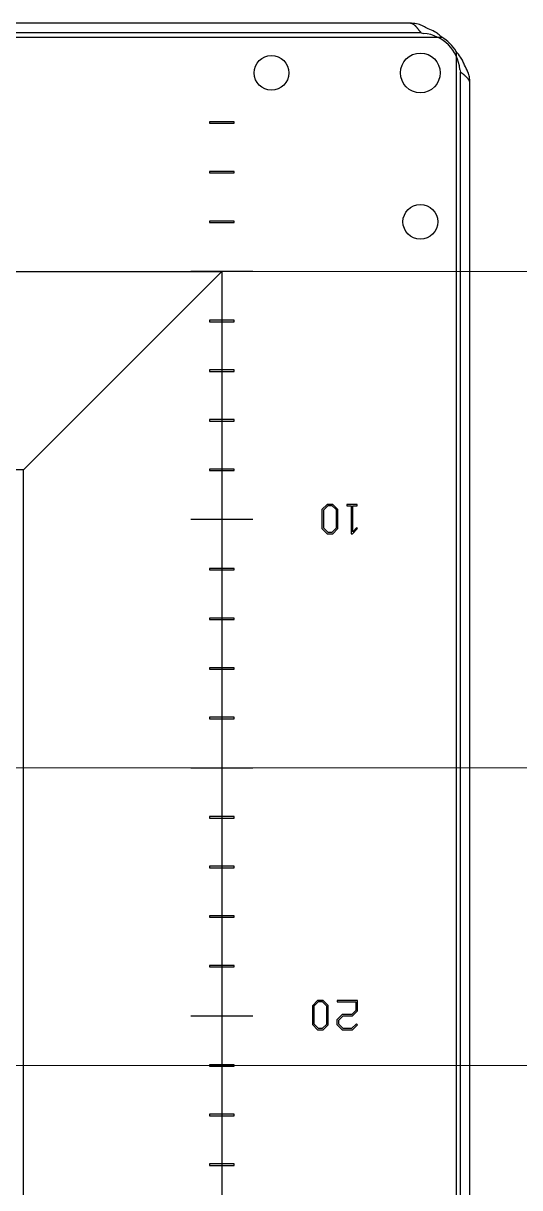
# Model space of a CAD drawing. Header units: millimetres. Extents: x 0 to 53000, y -591 to 24400.
# Drawn here: x 3088.3 to 3188.4, y 2990.4 to 3225 of the extents above; entities that cross this region are included whole.
import ezdxf

# ---------------------------------------------------------------- set-up
doc = ezdxf.new("R2010")
doc.units = ezdxf.units.MM
doc.layers.add('КК перф 40х60', color=6, linetype='Continuous', lineweight=30)
doc.layers.add('Основная', color=7, linetype='Continuous', lineweight=30)
doc.layers.add('Привязки', color=2, linetype='Continuous', lineweight=0, plot=False, transparency=0.8)

msp = doc.modelspace()

# ---------------------------------------------------------------- linework, layer by layer
at = {"layer": 'КК перф 40х60'}
for p, q in [((2678.34394, 3175), (3128.34394, 3175)), ((3088.34394, 3135), (3128.34394, 3175)), ((3128.34394, 3175), (3128.34394, 2524.99999)), ((3088.34394, 3135), (2718.34394, 3135)), ((3088.34394, 2565), (3088.34394, 3135))]:
    msp.add_line(p, q, dxfattribs=at)
at = {"layer": 'Основная', "linetype": 'Continuous'}
for p, q in [((3166.55761, 3224.99999), (2640.13028, 3224.99999)), ((3166.55761, 3224.99999), (2640.13028, 3224.99999)), ((3166.24394, 3224.99999), (2640.44395, 3224.99999)), ((3166.24394, 3224.99999), (2640.44395, 3224.99999)), ((2634.02259, 3222.20001), (3172.6653, 3222.20001)), ((2634.02259, 3222.20001), (3172.6653, 3222.20001)), ((3168.48099, 3223.10001), (2638.2069, 3223.10001)), ((3168.48099, 3223.10001), (2638.2069, 3223.10001)), ((3175.54393, 3219.32137), (3175.54393, 2480.67862)), ((3175.54393, 3219.32137), (3175.54393, 2480.67862)), ((3176.44393, 2484.86292), (3176.44393, 3215.13706)), ((3176.44393, 2484.86292), (3176.44393, 3215.13706)), ((3178.34395, 2486.78634), (3178.34395, 3213.21365)), ((3178.34395, 2486.78634), (3178.34395, 3213.21365)), ((3178.34395, 2487.10001), (3178.34395, 3212.89998)), ((3178.34395, 2487.10001), (3178.34395, 3212.89998)), ((3125.84394, 3205.15001), (3125.84394, 3204.84999)), ((3130.84395, 3205.15001), (3125.84394, 3205.15001)), ((3125.84394, 3204.84999), (3130.84395, 3204.84999)), ((3130.84395, 3204.84999), (3130.84395, 3205.15001)), ((3125.84394, 3195.14999), (3125.84394, 3194.85)), ((3130.84395, 3195.14999), (3125.84394, 3195.14999)), ((3125.84394, 3194.85), (3130.84395, 3194.85)), ((3130.84395, 3194.85), (3130.84395, 3195.14999)), ((3130.84395, 3185.15), (3125.84394, 3185.15)), ((3125.84394, 3185.15), (3125.84394, 3184.85001)), ((3125.84394, 3184.85001), (3130.84395, 3184.85001)), ((3130.84395, 3184.85001), (3130.84395, 3185.15)), ((3125.84394, 3165.14999), (3125.84394, 3164.85)), ((3130.84395, 3165.14999), (3125.84394, 3165.14999)), ((3125.84394, 3164.85), (3130.84395, 3164.85)), ((3130.84395, 3164.85), (3130.84395, 3165.14999)), ((3130.84395, 3155.15), (3125.84394, 3155.15)), ((3125.84394, 3155.15), (3125.84394, 3154.85001)), ((3125.84394, 3154.85001), (3130.84395, 3154.85001)), ((3130.84395, 3154.85001), (3130.84395, 3155.15)), ((3130.84395, 3145.15001), (3125.84394, 3145.15001)), ((3125.84394, 3145.15001), (3125.84394, 3144.84999)), ((3125.84394, 3144.84999), (3130.84395, 3144.84999)), ((3130.84395, 3144.84999), (3130.84395, 3145.15001)), ((3125.84394, 3135.14999), (3125.84394, 3134.85)), ((3130.84395, 3135.14999), (3125.84394, 3135.14999)), ((3125.84394, 3134.85), (3130.84395, 3134.85)), ((3130.84395, 3134.85), (3130.84395, 3135.14999)), ((3149.5851, 3128.05283), (3148.52516, 3127.01046)), ((3148.87847, 3126.96952), (3149.74537, 3127.83757)), ((3150.69884, 3128.05283), (3149.5851, 3128.05283)), ((3149.74537, 3127.83757), (3150.53738, 3127.83757)), ((3150.53738, 3127.83757), (3151.38206, 3126.99291)), ((3151.73419, 3127.03386), (3150.69884, 3128.05283)), ((3153.50893, 3128.05283), (3153.50893, 3127.78026)), ((3155.64048, 3128.05283), (3153.50893, 3128.05283)), ((3153.50893, 3127.78026), (3154.40038, 3127.78026)), ((3154.40038, 3127.78026), (3154.40038, 3122.13784)), ((3154.749, 3127.78026), (3155.64048, 3127.78026)), ((3154.749, 3122.49818), (3154.749, 3127.78026)), ((3155.64048, 3127.78026), (3155.64048, 3128.05283)), ((3148.52516, 3127.01046), (3148.52516, 3123.18724)), ((3148.87847, 3123.27147), (3148.87847, 3126.96952)), ((3151.38206, 3126.99291), (3151.38206, 3123.24807)), ((3151.73419, 3123.16269), (3151.73419, 3127.03386)), ((3148.52516, 3123.18724), (3149.58626, 3122.13784)), ((3149.74653, 3122.39873), (3148.87847, 3123.27147)), ((3151.38206, 3123.24807), (3150.53622, 3122.39873)), ((3150.6965, 3122.13784), (3151.73419, 3123.16269)), ((3154.6683, 3122.13784), (3155.68727, 3123.16969)), ((3155.49189, 3123.337), (3154.749, 3122.49818)), ((3155.68727, 3123.16969), (3155.49189, 3123.337)), ((3149.58626, 3122.13784), (3150.6965, 3122.13784)), ((3150.53622, 3122.39873), (3149.74653, 3122.39873)), ((3154.40038, 3122.13784), (3154.6683, 3122.13784)), ((3125.84394, 3115.15), (3125.84394, 3114.84998)), ((3130.84395, 3115.15), (3125.84394, 3115.15)), ((3125.84394, 3114.84998), (3130.84395, 3114.84998)), ((3130.84395, 3114.84998), (3130.84395, 3115.15)), ((3130.84395, 3105.14998), (3125.84394, 3105.14998)), ((3125.84394, 3105.14998), (3125.84394, 3104.84999)), ((3125.84394, 3104.84999), (3130.84395, 3104.84999)), ((3130.84395, 3104.84999), (3130.84395, 3105.14998)), ((3130.84395, 3095.14999), (3125.84394, 3095.14999)), ((3125.84394, 3095.14999), (3125.84394, 3094.84999)), ((3130.84395, 3094.84999), (3130.84395, 3095.14999)), ((3125.84394, 3094.84999), (3130.84395, 3094.84999)), ((3125.84394, 3085.14999), (3125.84394, 3084.85)), ((3130.84395, 3085.14999), (3125.84394, 3085.14999)), ((3125.84394, 3084.85), (3130.84395, 3084.85)), ((3130.84395, 3084.85), (3130.84395, 3085.14999)), ((3130.84395, 3065.14999), (3125.84394, 3065.14999)), ((3125.84394, 3065.14999), (3125.84394, 3064.84999)), ((3125.84394, 3064.84999), (3130.84395, 3064.84999)), ((3130.84395, 3064.84999), (3130.84395, 3065.14999)), ((3125.84394, 3055.14999), (3125.84394, 3054.85)), ((3130.84395, 3055.14999), (3125.84394, 3055.14999)), ((3130.84395, 3054.85), (3130.84395, 3055.14999)), ((3125.84394, 3054.85), (3130.84395, 3054.85)), ((3125.84394, 3045.15), (3125.84394, 3044.84999)), ((3130.84395, 3045.15), (3125.84394, 3045.15)), ((3125.84394, 3044.84999), (3130.84395, 3044.84999)), ((3130.84395, 3044.84999), (3130.84395, 3045.15)), ((3125.84394, 3035.14999), (3125.84394, 3034.85)), ((3130.84395, 3035.14999), (3125.84394, 3035.14999)), ((3125.84394, 3034.85), (3130.84395, 3034.85)), ((3130.84395, 3034.85), (3130.84395, 3035.14999)), ((3147.63838, 3028.08164), (3146.57846, 3027.03926)), ((3146.57846, 3027.03926), (3146.57846, 3023.21604)), ((3146.93176, 3026.99831), (3147.79865, 3027.86638)), ((3146.93176, 3023.30028), (3146.93176, 3026.99831)), ((3148.75212, 3028.08164), (3147.63838, 3028.08164)), ((3147.79865, 3027.86638), (3148.59068, 3027.86638)), ((3148.59068, 3027.86638), (3149.43534, 3027.02171)), ((3149.78748, 3027.06265), (3148.75212, 3028.08164)), ((3149.43534, 3027.02171), (3149.43534, 3023.27687)), ((3149.78748, 3023.19147), (3149.78748, 3027.06265)), ((3151.60668, 3028.08164), (3151.60668, 3027.80905)), ((3155.70247, 3028.08164), (3151.60668, 3028.08164)), ((3151.60668, 3027.80905), (3155.35035, 3027.80905)), ((3155.35035, 3027.80905), (3155.35035, 3026.09749)), ((3155.70247, 3026.01209), (3155.70247, 3028.08164)), ((3152.60109, 3025.26453), (3151.54116, 3024.21629)), ((3151.8933, 3024.12856), (3152.76371, 3024.98843)), ((3154.50686, 3025.26453), (3152.60109, 3025.26453)), ((3152.76371, 3024.98843), (3154.66478, 3024.98843)), ((3155.35035, 3026.09749), (3154.50686, 3025.26453)), ((3154.66478, 3024.98843), (3155.70247, 3026.01209)), ((3146.57846, 3023.21604), (3147.63955, 3022.16664)), ((3147.79983, 3022.42753), (3146.93176, 3023.30028)), ((3147.63955, 3022.16664), (3148.74978, 3022.16664)), ((3148.5895, 3022.42753), (3147.79983, 3022.42753)), ((3149.43534, 3023.27687), (3148.5895, 3022.42753)), ((3148.74978, 3022.16664), (3149.78748, 3023.19147)), ((3151.54116, 3024.21629), (3151.54116, 3023.21604)), ((3151.54116, 3023.21604), (3152.60225, 3022.16664)), ((3151.8933, 3023.2991), (3151.8933, 3024.12856)), ((3152.76371, 3022.43923), (3151.8933, 3023.2991)), ((3152.60225, 3022.16664), (3154.66594, 3022.16664)), ((3154.5045, 3022.43923), (3152.76371, 3022.43923)), ((3155.49308, 3023.36578), (3154.5045, 3022.43923)), ((3154.66594, 3022.16664), (3155.68727, 3023.19849)), ((3155.68727, 3023.19849), (3155.49308, 3023.36578)), ((3125.84394, 3015.15), (3125.84394, 3014.84999)), ((3130.84395, 3015.15), (3125.84394, 3015.15)), ((3130.84395, 3014.84999), (3130.84395, 3015.15)), ((3125.84394, 3014.84999), (3130.84395, 3014.84999)), ((3130.84395, 3005.14999), (3125.84394, 3005.14999)), ((3125.84394, 3005.14999), (3125.84394, 3004.85)), ((3125.84394, 3004.85), (3130.84395, 3004.85)), ((3130.84395, 3004.85), (3130.84395, 3005.14999)), ((3125.84394, 2995.15), (3125.84394, 2994.84999)), ((3130.84395, 2995.15), (3125.84394, 2995.15)), ((3125.84394, 2994.84999), (3130.84395, 2994.84999)), ((3130.84395, 2994.84999), (3130.84395, 2995.15))]:
    msp.add_line(p, q, dxfattribs=at)
at = {"layer": 'Основная'}
for p, q in [((3134.59395, 3175), (3122.09394, 3175)), ((3134.59395, 3124.99999), (3122.09394, 3124.99999)), ((3122.09394, 3075), (3134.59395, 3075)), ((3122.09394, 3024.99999), (3134.59395, 3024.99999))]:
    msp.add_line(p, q, dxfattribs=at)
at = {"layer": 'Основная', "linetype": 'Continuous'}
for centre, radius in [((3138.34394, 3214.99999), 3.5), ((3138.34394, 3214.99999), 3.5), ((3168.34394, 3214.99999), 4), ((3168.34394, 3214.99999), 4), ((3168.34394, 3214.99999), 4), ((3168.34394, 3214.99999), 4), ((3168.34394, 3184.99999), 3.5), ((3168.34394, 3184.99999), 3.5)]:
    msp.add_circle(centre, radius, dxfattribs=at)
for centre, radius, start, end in [((3169.20994, 3224.96243), 2, 248.6251722, 265.0319909), ((3169.20994, 3224.96243), 2, 248.6251722, 265.0319909), ((3168.34394, 3214.99999), 8, 4.9680091, 85.0319909), ((3168.34394, 3214.99999), 8, 4.9680091, 85.0319909), ((3168.63394, 3215.28999), 8, 30.2597234, 59.7402766), ((3168.63394, 3215.28999), 8, 30.2597234, 59.7402766), ((3178.30638, 3215.86599), 2, 184.9680091, 201.3748278), ((3178.30638, 3215.86599), 2, 184.9680091, 201.3748278)]:
    msp.add_arc(centre, radius, start, end, dxfattribs=at)
for points, knots in [([(3168.48099, 3223.10001), (3168.43512, 3223.1612), (3168.36634, 3223.25296), (3168.27466, 3223.37443), (3168.20592, 3223.46487), (3168.13716, 3223.55446), (3168.06841, 3223.64298), (3167.99965, 3223.73023), (3167.93094, 3223.81606), (3167.86216, 3223.90015), (3167.79343, 3223.98244), (3167.72466, 3224.06264), (3167.65591, 3224.14059), (3167.5872, 3224.21616), (3167.51843, 3224.28907), (3167.44968, 3224.35926), (3167.38093, 3224.42649), (3167.31217, 3224.49061), (3167.24345, 3224.55153), (3167.1747, 3224.60907), (3167.10594, 3224.66306), (3167.03717, 3224.7134), (3166.96848, 3224.76006), (3166.8997, 3224.80276), (3166.83096, 3224.84157), (3166.7622, 3224.87625), (3166.69344, 3224.90685), (3166.62473, 3224.9332), (3166.55596, 3224.95529), (3166.48721, 3224.97308), (3166.41846, 3224.98642), (3166.33737, 3224.99738), (3166.27919, 3224.99901), (3166.24394, 3224.99999)], [0, 0, 0, 0, 0.061497312, 0.0922201247, 0.1229569243, 0.1536903006, 0.1844210751, 0.2151543511, 0.2458846009, 0.2766126493, 0.3073502645, 0.3380817817, 0.3688151523, 0.3995443797, 0.4302754144, 0.4610095237, 0.4917417453, 0.5224730184, 0.5532012646, 0.583936492, 0.6146685132, 0.6453997904, 0.6761311233, 0.7068613112, 0.7375959304, 0.7683281876, 0.799061566, 0.8297894087, 0.8605210581, 0.8912540723, 0.9219874824, 0.9527210506, 1, 1, 1, 1]), ([(3168.48099, 3223.10001), (3168.43512, 3223.1612), (3168.36634, 3223.25296), (3168.27466, 3223.37443), (3168.20592, 3223.46487), (3168.13716, 3223.55446), (3168.06841, 3223.64298), (3167.99965, 3223.73023), (3167.93094, 3223.81606), (3167.86216, 3223.90015), (3167.79343, 3223.98244), (3167.72466, 3224.06264), (3167.65591, 3224.14059), (3167.5872, 3224.21616), (3167.51843, 3224.28907), (3167.44968, 3224.35926), (3167.38093, 3224.42649), (3167.31217, 3224.49061), (3167.24345, 3224.55153), (3167.1747, 3224.60907), (3167.10594, 3224.66306), (3167.03717, 3224.7134), (3166.96848, 3224.76006), (3166.8997, 3224.80276), (3166.83096, 3224.84157), (3166.7622, 3224.87625), (3166.69344, 3224.90685), (3166.62473, 3224.9332), (3166.55596, 3224.95529), (3166.48721, 3224.97308), (3166.41846, 3224.98642), (3166.33737, 3224.99738), (3166.27919, 3224.99901), (3166.24394, 3224.99999)], [0, 0, 0, 0, 0.061497312, 0.0922201247, 0.1229569243, 0.1536903006, 0.1844210751, 0.2151543511, 0.2458846009, 0.2766126493, 0.3073502645, 0.3380817817, 0.3688151523, 0.3995443797, 0.4302754144, 0.4610095237, 0.4917417453, 0.5224730184, 0.5532012646, 0.583936492, 0.6146685132, 0.6453997904, 0.6761311233, 0.7068613112, 0.7375959304, 0.7683281876, 0.799061566, 0.8297894087, 0.8605210581, 0.8912540723, 0.9219874824, 0.9527210506, 1, 1, 1, 1]), ([(3169.89395, 3223.89019), (3169.5657, 3224.07976), (3168.90971, 3224.45861), (3167.79841, 3224.89384), (3167.01392, 3224.96095), (3166.55761, 3224.99999)], [0, 0, 0, 0, 0.295273902, 0.590081419, 1, 1, 1, 1]), ([(3169.89395, 3223.89019), (3169.5657, 3224.07976), (3168.90971, 3224.45861), (3167.79841, 3224.89384), (3167.01392, 3224.96095), (3166.55761, 3224.99999)], [0, 0, 0, 0, 0.295273902, 0.590081419, 1, 1, 1, 1]), ([(3172.6653, 3222.20001), (3172.43492, 3222.40109), (3171.97424, 3222.80319), (3171.07921, 3223.43578), (3170.34738, 3223.71635), (3169.89395, 3223.89019)], [0, 0, 0, 0, 0.275656821, 0.551208631, 1, 1, 1, 1]), ([(3172.6653, 3222.20001), (3172.43492, 3222.40109), (3171.97424, 3222.80319), (3171.07921, 3223.43578), (3170.34738, 3223.71635), (3169.89395, 3223.89019)], [0, 0, 0, 0, 0.275656821, 0.551208631, 1, 1, 1, 1]), ([(3177.23411, 3216.54999), (3177.13118, 3216.82967), (3176.92526, 3217.38919), (3176.40143, 3218.34181), (3175.87142, 3218.94727), (3175.54393, 3219.32137)], [0, 0, 0, 0, 0.276354543, 0.552872634, 1, 1, 1, 1]), ([(3177.23411, 3216.54999), (3177.13118, 3216.82967), (3176.92526, 3217.38919), (3176.40143, 3218.34181), (3175.87142, 3218.94727), (3175.54393, 3219.32137)], [0, 0, 0, 0, 0.276354543, 0.552872634, 1, 1, 1, 1]), ([(3178.34395, 3212.89998), (3178.3423, 3212.94585), (3178.33984, 3213.01464), (3178.32471, 3213.10634), (3178.30934, 3213.17508), (3178.28957, 3213.24385), (3178.26547, 3213.31256), (3178.23715, 3213.38132), (3178.20465, 3213.45008), (3178.16803, 3213.51883), (3178.12744, 3213.58758), (3178.08289, 3213.65634), (3178.03453, 3213.72506), (3177.98244, 3213.79381), (3177.92682, 3213.86257), (3177.8677, 3213.93132), (3177.80526, 3214.00004), (3177.73967, 3214.0688), (3177.67107, 3214.13755), (3177.59961, 3214.20631), (3177.52544, 3214.27506), (3177.44874, 3214.34379), (3177.36971, 3214.41254), (3177.28853, 3214.48128), (3177.20541, 3214.55006), (3177.12048, 3214.61879), (3177.03397, 3214.68753), (3176.94609, 3214.75627), (3176.85706, 3214.82504), (3176.76705, 3214.89379), (3176.67628, 3214.96253), (3176.56858, 3215.04361), (3176.49097, 3215.10179), (3176.44393, 3215.13706)], [0, 0, 0, 0, 0.061498543, 0.092230034, 0.122963653, 0.153694826, 0.184424014, 0.215156992, 0.24588818, 0.276621602, 0.307353204, 0.33808582, 0.368813257, 0.399548385, 0.430278754, 0.461013209, 0.491742599, 0.522473549, 0.553205094, 0.583935771, 0.614670668, 0.645398609, 0.676133376, 0.706866169, 0.737592669, 0.768328797, 0.799054511, 0.829790829, 0.860519078, 0.891252103, 0.921989725, 0.952715178, 1, 1, 1, 1]), ([(3178.34395, 3212.89998), (3178.3423, 3212.94585), (3178.33984, 3213.01464), (3178.32471, 3213.10634), (3178.30934, 3213.17508), (3178.28957, 3213.24385), (3178.26547, 3213.31256), (3178.23715, 3213.38132), (3178.20465, 3213.45008), (3178.16803, 3213.51883), (3178.12744, 3213.58758), (3178.08289, 3213.65634), (3178.03453, 3213.72506), (3177.98244, 3213.79381), (3177.92682, 3213.86257), (3177.8677, 3213.93132), (3177.80526, 3214.00004), (3177.73967, 3214.0688), (3177.67107, 3214.13755), (3177.59961, 3214.20631), (3177.52544, 3214.27506), (3177.44874, 3214.34379), (3177.36971, 3214.41254), (3177.28853, 3214.48128), (3177.20541, 3214.55006), (3177.12048, 3214.61879), (3177.03397, 3214.68753), (3176.94609, 3214.75627), (3176.85706, 3214.82504), (3176.76705, 3214.89379), (3176.67628, 3214.96253), (3176.56858, 3215.04361), (3176.49097, 3215.10179), (3176.44393, 3215.13706)], [0, 0, 0, 0, 0.061498543, 0.092230034, 0.122963653, 0.153694826, 0.184424014, 0.215156992, 0.24588818, 0.276621602, 0.307353204, 0.33808582, 0.368813257, 0.399548385, 0.430278754, 0.461013209, 0.491742599, 0.522473549, 0.553205094, 0.583935771, 0.614670668, 0.645398609, 0.676133376, 0.706866169, 0.737592669, 0.768328797, 0.799054511, 0.829790829, 0.860519078, 0.891252103, 0.921989725, 0.952715178, 1, 1, 1, 1]), ([(3178.34395, 3213.21365), (3178.32323, 3213.5419), (3178.28183, 3214.19789), (3177.93382, 3215.30919), (3177.49143, 3216.09368), (3177.23411, 3216.54999)], [0, 0, 0, 0, 0.295274012, 0.590081249, 1, 1, 1, 1]), ([(3178.34395, 3213.21365), (3178.32323, 3213.5419), (3178.28183, 3214.19789), (3177.93382, 3215.30919), (3177.49143, 3216.09368), (3177.23411, 3216.54999)], [0, 0, 0, 0, 0.295274012, 0.590081249, 1, 1, 1, 1])]:
    msp.add_open_spline(points, degree=3, knots=knots, dxfattribs=at)
at = {"layer": 'Привязки'}
for p, q in [((3873, 3175), (371.49998, 3175)), ((3873, 3075), (371.49998, 3075)), ((3071.34394, 3075), (3122.09394, 3075)), ((3873, 3014.99999), (371.49998, 3014.99999)), ((2680.84395, 3014.99999), (3125.84394, 3014.99999))]:
    msp.add_line(p, q, dxfattribs=at)

doc.saveas('drawing.dxf')
